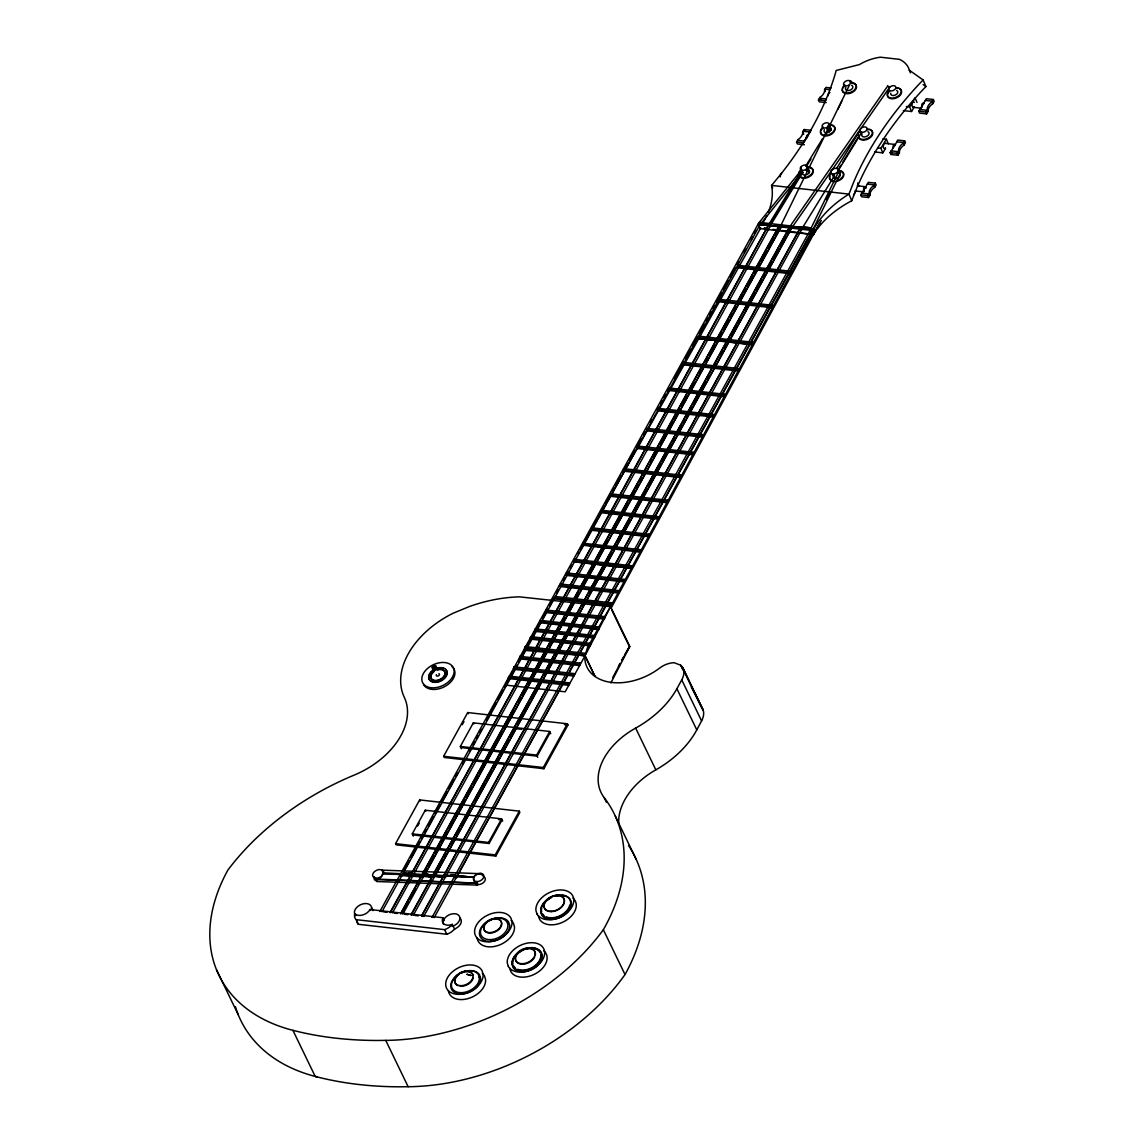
<?xml version="1.0" encoding="UTF-8"?>
<svg xmlns="http://www.w3.org/2000/svg" width="1144" height="1144" viewBox="0 0 1144 1144"><rect width="100%" height="100%" fill="white"/><g stroke="black" fill="none" stroke-linecap="round" stroke-linejoin="round"><path stroke-width="1.5" d="M479.965 874.159C472.129 873.415 472.157 881.681 477.463 885.113L376.934 881.509L375.775 878.106M401.001 874.631L401.201 876.261L403.103 873.701L412.212 874.531M768.267 212.369A90.247 57.557 -23 0 0 771.585 185.399L780.508 174.589A380.137 242.457 -23 0 0 835.263 73.802L836.164 70.456L859.401 64.593A36.15 23.052 -23 0 1 880.379 57.2L899.427 59.345A36.15 23.052 -23 0 1 909.337 70.227L923.108 79.966L919.862 83.312A373.13 237.995 -23 0 0 853.395 182.811L848.991 194.108A83.869 53.496 -23 0 0 814.042 228.571L812.769 233.133L610.567 606.706L585.013 655.769L584.884 659.545A50.45 33.748 -25.8 0 0 612.011 682.496A50.45 33.748 -25.8 0 0 659.759 667.996A18.09 12.098 -25.8 0 1 674.073 662.691L680.751 665.236L683.797 670.584A23.581 15.787 -25.8 0 1 681.752 679.879L676.876 688.717A84.213 56.356 -25.8 0 1 635.649 728.099A64.564 43.2 -25.8 0 0 604.204 797.654A212.512 142.199 -25.8 0 1 603.346 929.729L625.024 974.559A203.518 138.338 -26.5 0 1 408.136 1086.728L399.942 1086.8A360.961 245.359 -26.5 0 1 322.408 1078.22L315.201 1076.432A197.397 134.177 -26.5 0 1 235.45 1006.749M444.344 876.59L445.845 876.719M473.416 878.535L473.387 879.05A5.563 3.718 -25.8 0 0 480.408 880.751A5.563 3.718 -25.8 0 0 482.968 874.188A5.563 3.718 -25.8 0 0 474.631 875.889L473.387 877.906M768.911 224.295L801.343 171.114L802.916 172.83L801.958 171.371M789.975 226.412L791.963 227.098M792.163 227.041L791.333 225.997L759.373 222.365L758.243 224.396L809.852 230.216L810.424 231.302L810.224 229.615M800.285 228.028C799.971 225.111 812.054 227.642 810.724 228.9M810.653 229L811.968 228.671L812.898 229.844L456.799 876.976M887.658 86.072L889.403 87.402L887.658 86.072L790.261 225.983M400.672 913.47L779.665 224.653L779.007 225.911L780.937 225.297L851.25 81.424L852.194 82.411L851.136 82.954M800.214 227.885L802.402 228.271L423.709 916.458M828.728 127.513L830.415 127.542M381.281 869.74A5.806 3.875 -25.8 0 1 383.512 871.871L381.681 876.318A5.92 3.947 -41.7 0 1 376.648 879.092L375.99 879.536L476.519 883.139L474.546 881.323M819.719 223.395L813.141 234.92L821.335 220.449M455.298 878.106L457.3 875.918L473.745 877.291M833.318 176.562L834.748 178.535L833.747 173.945L832.803 173.945A4.004 2.56 -23 0 1 830.887 171.128A4.004 2.56 -23 0 1 835.249 168.354L836.192 168.354A4.004 2.56 -23 0 1 838.109 171.171A4.004 2.56 -23 0 1 833.747 173.945M817.86 226.455L815.4 231.774L814.042 228.571L812.269 231.975L813.456 234.978M827.713 127.913L827.241 129.043L828.714 132.075L830.773 130.33A3.747 2.388 -23 0 0 829.929 127.542M811.596 229.987L812.74 229.258L810.739 228.686M838.309 172.172L839.41 171.714L840.468 172.973L812.855 229.858M806.42 138.238L808.35 134.892L803.546 142.828L796.553 142.042L798.04 139.597A10.782 6.878 -23 0 0 802.731 131.846L804.132 129.529L811.11 130.316L808.422 134.792M895.137 145.045L897.683 140.069L904.661 140.855L905.476 142.757L904.075 145.073A10.782 6.878 -23 0 0 899.384 152.824L897.897 155.269L890.904 154.483L890.089 152.581L895.266 144.845M807.907 167.324L806.591 170.656M423.237 876.862C425.754 872.715 434.134 879.765 435.664 874.917L791.162 229.057L790.504 228.042M454.497 928.985L452.266 924.366L451.365 924.724A8.909 5.963 -25.8 0 1 443.086 917.76L370.027 909.523A9.138 6.106 -25.8 0 1 355.098 914.027L354.554 914.585A12.284 8.223 -25.8 0 0 356.142 919.676L358.372 924.295L446.846 934.262A12.284 8.223 -25.8 0 0 453.524 930.115L455.755 928.47A8.909 5.963 -25.8 0 0 459.859 917.974M457.285 876.032L455.569 876.232M412.941 875.946L413.47 873.587M506.892 685.227L565.179 691.805L585.013 655.769L524.953 648.991L525.296 646.546L585.356 653.31L584.541 654.797L595.023 676.476L585.042 655.712L587.315 648.09L592.949 637.866M825.153 134.406L825.482 133.305M801.486 169.369A7.493 4.776 -23 0 0 799.256 171.957L798.784 174.646M446.017 876.404L446.446 875.546M772.701 188.031L771.585 185.399L848.991 194.108L851.722 200.758L856.184 189.418A373.13 237.995 -23 0 1 922.665 89.933L925.911 86.572L923.108 79.966M433.876 875.217L424.61 875.017L780.723 227.885L778.864 226.183L768.167 225.468M422.679 876.361L433.49 876.819L424.181 875.789C424.453 873.773 435.607 881.094 435.406 874.574M791.033 226.355L800.786 227.027L801.157 228.814L800.299 227.513L810.953 228.428L838.638 171.714M837.909 171.085L860.989 133.548L859.988 131.274L860.288 131.96M802.716 228.156L800.514 227.413L421.535 915.815M826.354 199.585L829.471 193.179M865.908 187.115L865.608 186.815A2.674 1.358 -83.6 0 0 863.577 189.89L864.02 191.577L863.691 190.447L868.325 182.339L875.317 183.126L876.118 185.028L874.717 187.344A10.782 6.878 -23 0 0 870.026 195.095L868.539 197.54L861.546 196.754L860.746 194.852L863.663 190.033L863.977 190.776M923.608 103.289L926.383 98.713L933.361 99.499L934.162 101.401L932.76 103.718A10.782 6.878 -23 0 0 928.07 111.454L926.583 113.914L919.59 113.127L918.789 111.225L923.737 103.503M815.515 230.645L610.967 608.436M827.856 127.07L829.014 123.795A3.747 2.388 -23 0 0 824.195 123.438A3.747 2.388 -23 0 0 822.507 127.327A3.747 2.388 -23 0 0 827.612 127.013L828.013 127.227M801.057 228.914C796.767 229.501 803.488 231.989 801.558 228.114L811.039 228.299L800.485 227.427L801.901 228.957M779.579 224.825C780.465 225.897 783.797 224.996 779.364 225.54M806.663 169.712L807.864 167.267M837.88 109.195L841.784 101.244M827.326 131.388L829.586 126.812M829.3 124.624L827.841 126.927M812.226 232.06L812.683 232.976M610.853 682.925L629.801 646.517L610.567 606.706L519.505 596.853A122.837 82.196 -25.8 0 0 469.498 606.492L453.096 613.241A81.782 54.726 -25.8 0 0 404.29 697.282A72.758 48.677 -25.8 0 1 354.197 775.089A222.451 148.849 -25.8 0 0 227.828 870.155A197.369 132.06 -25.8 0 0 292.921 1030.344L315.201 1076.432L317.045 1076.776L316.202 1076.676M612.698 677.648L620.205 663.62M621.864 660.503L629.372 646.489L611.74 610.009M618.761 823.78A64.579 43.901 -26.5 0 1 655.827 769.841A84.227 57.257 -26.5 0 0 696.782 729.886L701.587 720.906A23.595 16.03 -26.5 0 0 703.56 711.482L682.796 667.638M402.13 875.618L411.826 875.889L402.316 875.203M760.789 227.828L739.181 266.352L738.709 265.379L791.033 271.285L791.491 272.258M789.689 226.655L791.82 227.113M769.283 226.955C772.558 223.652 782.968 227.627 789.574 226.855L780.122 226.769L789.346 227.256L789.131 228.643L790.919 229.315M815.157 231.188L819.39 223.881M434.577 876.876L435.621 874.659M799.484 229L799.971 228.099L810.767 228.743M395.567 843.657L419.633 799.913L519.29 811.153L519.876 812.354L495.81 856.084L396.153 844.844L395.567 843.657L495.223 854.883L495.81 856.084M443.643 756.284L467.71 712.555L567.367 723.78L567.953 724.981L543.886 768.711L444.229 757.485L443.643 756.284L543.3 767.524L543.886 768.711M462.276 724.681L463.992 721.549M376.934 881.509L376.347 880.909A5.806 3.875 -25.8 0 1 374.388 876.619M413.341 836.107L412.255 833.847L425.253 810.224L501.587 818.832L502.674 821.092M461.418 748.748L460.331 746.474L473.33 722.851L549.663 731.459L550.75 733.719M417.646 826.054L419.276 823.094M508.68 678.549L509.037 676.09L509.495 677.062L505.834 683.726M514.128 666.823L513.785 669.283L514.128 666.823L574.202 673.601L574.66 674.574L571.128 674.173M519.891 656.356L519.548 658.801L579.608 665.579L579.951 663.12L519.891 656.356L520.363 657.328M530.029 638.123L530.845 636.65L531.274 637.708M379.851 911.511L758.543 223.323C760.846 222.68 759.845 222.565 759.144 223.666M565.722 574.374L566.537 572.887L567.009 573.859M510.353 675.503L512.927 670.842M624.181 468.711L623.351 470.198L679.736 476.562L680.208 477.534L623.823 471.171M600.929 511.482L657.471 518.118L657.943 519.09L601.272 512.712L601.615 512.069M638.052 446.989L637.58 446.017L693.107 452.28L692.763 454.74L637.237 448.477L636.879 447.29M404.304 870.098L409.466 860.717M411.182 857.585L416.344 848.204M418.06 845.073L419.791 841.955M421.507 838.824L423.237 835.692M424.953 832.56L426.669 829.443M428.399 826.311L433.562 816.93M435.278 813.799L440.44 804.418M442.156 801.286L447.333 791.905M449.049 788.774L454.211 779.393M455.927 776.261L457.657 773.144M462.819 763.763L464.536 760.631M469.698 751.25L471.428 748.119M473.144 744.987L474.86 741.855M476.59 738.738L478.306 735.606M480.022 732.475L481.753 729.357M486.915 719.962L496.382 702.759M498.098 699.642L503.26 690.247M504.99 687.129L510.152 677.748M511.868 674.617L513.584 671.485M515.315 668.353L517.031 665.236M518.747 662.104L520.477 658.973M522.193 655.841L527.355 646.46M529.086 643.343L534.248 633.948M535.964 630.83L541.126 621.435M542.842 618.318L548.019 608.937M549.735 605.805L551.451 602.673M556.613 593.293L558.343 590.161M563.506 580.78L565.222 577.649M566.952 574.531L568.668 571.399M570.384 568.268L572.114 565.136M573.83 562.019L575.546 558.887M580.709 549.506L590.175 532.303M591.906 529.172L597.068 519.791M598.784 516.659L603.946 507.278M605.677 504.147L610.839 494.766M612.555 491.634L614.271 488.517M616.001 485.385L621.163 476.004M622.879 472.872L628.042 463.492M629.772 460.36L634.934 450.979M636.65 447.847L641.813 438.467M643.529 435.335L645.259 432.203M650.421 422.822L652.137 419.705M657.299 410.31L659.03 407.192M660.746 404.061L662.462 400.929M664.192 397.797L665.908 394.68M667.638 391.548L669.354 388.417M674.517 379.036L683.983 361.833M685.699 358.701L690.862 349.32M692.592 346.203L697.754 336.808M699.47 333.69L704.632 324.295M706.363 321.178L708.079 318.046M709.795 314.915L711.525 311.797M713.241 308.665L714.957 305.534M716.687 302.402L721.85 293.021M723.566 289.89L728.728 280.509M730.458 277.391L735.621 267.996M737.337 264.879L739.053 261.747M744.229 252.366L745.945 249.235M751.107 239.854L752.824 236.722M754.554 233.59L756.27 230.473M658.2 409.209L658.658 408.379L713.498 414.557L713.97 415.529M660.488 406.921L669.669 390.562L670.012 388.102L724.495 394.251L724.967 395.223M381.967 911.754L759.788 225.125L758.243 224.396L760.059 222.937L759.216 224.467M637.566 447.862L611.296 494.809M698.312 337.666L699.127 336.193L752.695 342.228L753.152 343.2L752.337 344.687L698.784 338.638L698.312 337.666L751.88 343.715L752.337 344.687L698.755 338.595L684.927 363.263M658.672 410.181L647.962 429.315M670.112 389.747L669.669 390.562L724.152 396.696L724.495 394.251M698.755 338.595L719.361 301.787L719.705 299.328L772.615 305.305L773.087 306.277M684.684 363.706L670.67 388.731M772.615 305.305L772.271 307.75L719.361 301.787L738.366 267.839L738.709 265.379M698.784 338.638L699.127 336.193M390.233 912.283L768.139 225.511L768.253 226.283M390.29 912.683L769.554 223.366L769.011 224.124M392.406 912.926L770.227 226.312M400.729 913.856L778.549 227.241M402.788 911.167L407.95 901.772M409.681 898.655L414.843 889.26M417.417 884.569L419.147 881.452M424.31 872.057L426.026 868.939M427.742 865.808L432.918 856.427M434.634 853.295L439.796 843.914M441.512 840.783L443.243 837.651M444.959 834.519L446.689 831.402M448.405 828.27L450.121 825.139M451.851 822.007L453.567 818.889M455.283 815.758L457.014 812.626M458.73 809.494L463.892 800.114M465.622 796.982L470.785 787.601M472.501 784.469L477.663 775.089M479.393 771.957L484.555 762.576M486.272 759.444L491.434 750.064M493.164 746.932L494.88 743.814M496.596 740.683L501.758 731.302M503.489 728.17L508.651 718.789M511.225 714.099L512.955 710.967M518.118 701.587L519.834 698.455M521.564 695.323L526.726 685.942M528.442 682.811L533.604 673.43M535.335 670.298L537.051 667.167M538.767 664.049L540.497 660.917M542.213 657.786L543.943 654.654M545.659 651.537L547.375 648.405M549.106 645.273L550.822 642.141M555.984 632.761L557.7 629.629M559.43 626.512L564.593 617.116M566.309 613.999L571.471 604.604M573.201 601.487L578.363 592.091M580.079 588.974L585.242 579.579M586.972 576.462L595.581 560.817M597.297 557.686L602.459 548.305M605.047 543.614L606.763 540.483M611.926 531.102L613.656 527.97M615.372 524.839L620.534 515.458M622.25 512.326L627.427 502.945M629.143 499.814L634.305 490.433M636.021 487.301L637.751 484.184M639.467 481.052L641.198 477.92M642.914 474.789L644.63 471.671M649.792 462.276L651.522 459.159M653.238 456.027L658.401 446.646M660.131 443.514L665.293 434.134M667.009 431.002L672.172 421.621M673.902 418.489L679.064 409.109M680.78 405.977L685.942 396.596M687.673 393.464L689.389 390.333M691.105 387.215L693.693 382.511M698.855 373.13L700.571 369.998M705.734 360.617L707.464 357.486M709.18 354.368L714.342 344.973M716.072 341.856L721.235 332.461M722.951 329.343L728.113 319.948M729.843 316.831L731.559 313.699M733.275 310.567L735.006 307.436M736.722 304.318L738.438 301.187M740.168 298.055L741.884 294.923M743.614 291.806L745.33 288.674M747.046 285.542L752.209 276.162M753.939 273.03L759.101 263.649M760.817 260.517L765.979 251.137M767.71 248.005L772.872 238.624M774.588 235.492L778.892 227.67M442.842 839.024L444.558 835.892M449.721 826.511L451.437 823.394M473.802 782.753L475.518 779.622M480.68 770.241L482.396 767.124M536.593 668.654L538.309 665.522M574.431 599.871L576.161 596.753M612.283 531.102L613.999 527.97M668.196 429.5L669.912 426.369M675.074 417.002L676.79 413.871M699.156 373.23L700.872 370.098M706.034 360.732L707.75 357.6M743.886 291.949L745.602 288.831M761.947 259.13L763.663 255.999M402.845 914.099L780.666 227.484M411.111 914.642L790.032 226.197M411.168 915.043L788.988 228.428M512.769 732.589L514.5 729.457M519.648 720.077L521.378 716.945L519.719 720.105M526.526 707.564L528.242 704.432M550.593 663.777L552.323 660.646L550.693 663.835M557.471 651.265L559.202 648.133M564.349 638.752L566.08 635.635M571.228 626.24L572.944 623.122M613.356 549.62L615.072 546.489M620.234 537.108L621.95 533.976M644.301 493.321L646.017 490.19M651.179 480.809L652.895 477.692M658.057 468.311L659.773 465.179M664.936 455.798L666.652 452.666M695.881 399.499L697.597 396.367M702.759 386.987L704.475 383.855M751.751 297.855L753.481 294.723M758.629 285.342L760.36 282.21M512.841 732.618L514.557 729.486M526.597 707.607L528.328 704.475M557.571 651.322L559.302 648.19M595.423 582.525L597.154 579.407M613.499 549.706L615.215 546.575M644.472 493.421L646.188 490.29M651.351 480.909L653.067 477.777M689.203 412.112L690.919 408.994M707.278 379.293L708.994 376.161M738.237 323.008L739.968 319.877M745.13 310.496L746.846 307.364M752.008 297.983L753.724 294.866M758.887 285.485L760.617 282.353M776.104 254.211L777.82 251.094M782.982 241.713L784.698 238.581M437.637 869.941L442.799 860.56M444.516 857.442L446.231 854.311M451.394 844.93L453.11 841.812M458.272 832.432L459.988 829.314M461.704 826.183L463.434 823.065M465.15 819.933L466.866 816.816M468.582 813.684L470.313 810.567M475.461 801.186L484.927 783.997M486.643 780.88L491.806 771.499M493.522 768.368L498.684 759.001M500.4 755.869L502.116 752.752M503.846 749.62L505.562 746.503M507.278 743.371L508.994 740.254M510.724 737.122L515.872 727.741M517.603 724.624L522.751 715.243M524.481 712.126L529.629 702.745M531.359 699.627L536.507 690.247M538.238 687.129L539.954 683.998M545.116 674.617L546.832 671.499M548.548 668.368L550.264 665.25M551.994 662.119L553.71 659.001M555.426 655.869L560.589 646.503M562.305 643.371L567.467 634.005M569.183 630.873L574.345 621.492M576.061 618.375L577.792 615.243M582.939 605.877L584.67 602.745M589.818 593.378L591.548 590.247M593.264 587.129L594.98 583.998M596.696 580.88L598.426 577.749M600.142 574.617L605.305 565.25M607.021 562.119L612.183 552.752M613.899 549.62L616.473 544.93M618.189 541.813L623.351 532.432M625.082 529.314L630.23 519.934M631.96 516.816L633.676 513.685M635.392 510.567L640.554 501.186M642.27 498.055L647.433 488.688M649.148 485.556L654.311 476.19M656.027 473.058L661.189 463.692M662.905 460.56L668.067 451.179M669.783 448.062L671.499 444.93M673.23 441.813L674.946 438.681M676.662 435.564L678.378 432.432M680.108 429.315L681.824 426.183M683.54 423.065L685.256 419.934M686.986 416.816L692.134 407.436M693.865 404.304L699.013 394.937M700.743 391.806L705.891 382.439M707.621 379.308L709.337 376.19M714.499 366.809L716.216 363.692M721.378 354.311L723.094 351.179M724.81 348.062L726.526 344.93M728.256 341.813L729.972 338.681M731.688 335.564L736.85 326.183M738.566 323.066L740.297 319.934M745.445 310.567L747.175 307.436M749.749 302.745L754.911 293.379M756.627 290.247L761.79 280.866M763.506 277.749L765.222 274.617M766.938 271.5L772.1 262.119M773.816 259.002L778.978 249.621M780.694 246.503L785.856 237.123M787.572 234.005L789.303 230.873M413.284 915.271L791.105 228.657M421.593 916.215L799.427 229.601M810.967 228.185L809.852 230.216L811.925 234.506L760.317 228.686L758.915 225.797M432.032 917.388L809.88 230.831M434.148 917.631L812.841 229.443M738.366 267.839L790.676 273.745L791.033 271.285M737.594 370.027L683.554 363.935L684.026 364.907L738.066 370.999L738.409 368.54L684.369 362.448M751.88 343.715L752.695 342.228M701.772 436.107L702.588 434.634L647.347 428.399L646.532 429.887L701.772 436.107L702.244 437.094L647.003 430.859M712.683 416.044L657.843 409.867L658.315 410.839L713.155 417.017L713.498 414.557M679.736 476.562L680.551 475.075L625.94 468.911M657.471 518.118L658.286 516.645L601.615 510.253M610.481 496.296L666.838 502.645L667.181 500.185L610.824 493.836M586.243 539.525L591.434 530.258L648.405 536.679L648.748 534.234L593.507 527.999M702.244 437.094L702.588 434.634M566.194 575.346L623.981 581.867L624.324 579.407L568.296 573.087M631.745 565.779L631.402 568.239L573.945 561.761L631.402 568.239L631.745 565.779L574.288 559.302M639.653 551.179L640.468 549.692L583.211 543.243L582.396 544.716L639.653 551.179L640.125 552.152L583.068 545.216M680.208 477.534L680.551 475.075M559.473 585.485L559.945 586.457L617.946 592.992L618.289 590.547L560.288 583.998M554.869 598.956L611.396 605.319L611.74 602.874L555.226 596.496M598.526 627.713L603.331 618.99M603.203 619.233L604.118 619.076L603.703 618.117L610.567 606.706M640.125 552.152L640.468 549.692M592.864 638.009L594.265 638.009L594.608 635.563L536.951 629.057M537.28 626.969L539.696 622.665L598.913 629.472L599.256 627.026L541.841 620.548M611.396 605.319L611.74 602.874M588.531 645.874L590.19 645.831L590.576 643.386L532.603 636.851M510.453 678.749L568.754 685.327L569.097 682.868L510.796 676.29M515.558 669.483L573.845 676.047L574.202 673.601M547.49 610.195L604.518 616.63L604.99 617.603L604.175 619.09L545.416 612.469M598.913 629.472L599.256 627.026M590.576 643.386L590.232 645.831L532.26 639.296M594.608 635.563L594.265 638.009L536.622 631.517M412.769 834.92L489.089 843.514L488.574 842.456L501.587 818.832M537.751 757.342L536.65 755.083L549.663 731.459M489.089 843.514L502.102 819.89L498.541 819.49M550.178 732.517L537.165 756.155L460.846 747.547M477.463 885.113L477.806 884.512A5.563 3.718 -25.8 0 0 484.484 881.481A5.563 3.718 -25.8 0 0 483.469 876.59M495.223 854.883L519.29 811.153M543.3 767.524L567.367 723.78M585.042 655.712L585.356 653.31M618.389 666.423L620.077 663.363M621.764 660.288L623.451 657.228M625.139 654.154L629.801 646.517M379.794 911.11L381.381 911.124M760.817 223.681L759.216 222.694M647.247 430.573L638.195 446.775M578.192 553.91L579.05 552.38M580.308 550.15L581.095 548.748M433.976 875.217L424.467 875.303M859.988 131.345L859.63 132.532M592.907 527.613L597.282 519.805M597.954 518.618L598.627 517.417M598.984 516.788L601.029 513.141M603.903 507.993L604.389 507.121M604.647 506.663L605.662 504.861M605.805 504.604L606.449 503.474M608.065 500.586L609.666 497.726M531.545 637.222L533.79 633.233M534.491 631.974L535.206 628.857L535.678 629.829M550.579 603.245L552.309 600.142M771.228 224.825C769.583 221.707 762.733 227.256 759.244 224.41L770.498 224.124L769.755 224.038M780.079 226.855L800.199 227.685L789.017 227.87M528.199 643.185L525.768 647.518L525.296 646.546M529.929 640.125L530.501 639.096M811.596 229.472L812.669 233.133M826.211 102.602L819.218 101.816L818.418 99.914L819.905 97.469A10.782 6.878 -23 0 0 824.595 89.718L825.997 87.402L831.23 88.002M781.81 172.601L780.408 174.918A10.782 6.878 -23 0 1 780.265 176.891M874.674 151.938L882.825 152.867L880.894 148.277L886.385 139.21L882.925 138.81M853.467 195.138L856.227 190.59M903.36 110.582L911.525 111.511L909.58 106.921L915.071 97.855L917.016 102.431M882.825 152.867L885.585 148.32M911.525 111.511L914.27 106.964M890.904 154.483L891.934 152.767L891.133 150.865L898.126 151.651M868.539 197.54L867.738 195.638L869.211 193.193A10.782 6.878 -23 0 1 873.916 185.442L875.317 183.126M897.897 155.269L897.096 153.368L898.569 150.922A10.782 6.878 -23 0 1 903.259 143.172L904.661 140.855M926.583 113.914L925.782 112.012L927.269 109.567A10.782 6.878 -23 0 1 931.96 101.816L933.361 99.499M771.614 223.509L802.473 172.887M807.392 164.808L810.982 158.916M825.324 135.392L829.8 128.042L828.671 127.213L829.557 131.589M802.33 171.6L770.47 223.566L771.099 224.739M805.619 166.266L822.35 138.967M836.779 168.225L859.344 131.503M802.931 227.041L833.89 176.676M838.252 169.584L840.954 165.194M842.756 162.262L858.071 137.38M829.471 127.956C827.727 130.573 831.188 125.726 830.773 130.33L829.872 127.456M801.772 227.17L802.287 228.214M455.87 878.134L457.285 875.918M456.241 877.805L456.771 877.019M445.531 877.176L444.544 877.777M434.992 876.29L442.728 877.219L433.519 876.104M792.334 227.041L889.632 87.287A3.747 2.388 -23 0 1 895.452 86.372A3.747 2.388 -23 0 1 892.849 90.648A3.747 2.388 -23 0 1 888.816 88.631L889.632 87.287M840.468 172.973L839.138 173.13A4.004 2.56 -23 0 1 840.053 175.747A4.004 2.56 -23 0 1 836.693 178.35M828.828 125.754L827.612 127.013L827.584 129.386L827.241 128.571M759.044 222.722L801.544 169.827M760.817 223.795L796.467 179.508M452.266 924.366L451.294 925.496A12.284 8.223 -25.8 0 1 444.616 929.643L356.142 919.676M382.268 875.489L383.512 871.871A5.949 2.903 -26.9 0 0 381.71 870.584M412.912 875.975L421.149 876.676L412.512 876.333M779.464 225.096L781.524 225.911M780.637 228.028L779.722 228.128M400.757 913.312L402.245 913.484M411.182 914.485L412.684 914.657M421.621 915.672L423.123 915.829M432.06 916.844L433.562 917.016M812.74 230.015L811.625 229.644M807.392 168.468L807.149 170.713M814.614 232.432L814.042 228.571L813.141 234.92M452.18 926.397L454.325 925.539A8.909 5.963 -25.8 0 0 459.43 916.258A8.909 5.963 -25.8 0 0 448.677 915.043A8.909 5.963 -25.8 0 0 443.557 924.323M456.113 875.875L473.63 877.062L456.999 876.604M423.866 874.273L424.81 874.173M390.476 912.025L391.806 912.297M799.256 171.957L801.458 171.929M603.346 929.729A203.518 136.179 -25.8 0 1 385.743 1040.382L377.549 1040.468A361.003 241.556 -25.8 0 1 300.114 1032.088L292.921 1030.344M813.613 232.189L815.157 232.175M801.143 173.33L802.173 173.33A3.875 2.474 -23 0 0 805.147 175.018M455.355 876.661L456.971 876.661M759.144 225.84L759.788 225.125M455.312 876.776L456.885 876.819M435.464 875.46L444.801 875.732L435.564 875.289M424.252 875.689L433.576 875.946M446.36 875.775L454.168 876.004L445.13 875.475M412.026 874.731L413.67 874.774M411.811 875.289L400.943 874.874L411.783 875.517M381.166 870.112L479.937 873.659M408.58 873.044L412.097 873.172M424.453 873.616L427.97 873.73M450.908 874.559L454.425 874.688M401.029 874.459L383.254 874.045M402.731 874.516L422.779 875.246M435.335 875.689L444.516 876.018M446.203 876.075L473.63 877.062L455.727 876.061M476.519 883.139L376.247 879.064M432.961 875.174L413.899 874.288M413.442 875.203L422.694 875.618L411.826 875.217M455.198 877.076L456.685 877.148M411.726 873.515L402.974 873.101L413.17 873.801M400.157 873.644L383.569 872.872L383.512 871.871M446.36 875.803L454.025 876.161M413.928 874.231L423.323 874.688M423.895 876.247L433.49 876.819M446.389 875.217L454.368 875.846M423.494 874.545L424.796 874.631M400.958 875.289L402.188 875.389M524.224 650.307L585.013 655.769M401.043 875.603L401.901 875.689M832.56 175.604L834.605 175.962M764.249 228.171L767.71 228.528M824.953 89.132L830.186 89.718M925.339 100.429L932.317 101.215M906.334 106.549L909.58 106.921M913.098 107.293L921.106 108.194M819.461 98.198L826.454 98.985L825.41 100.701L818.418 99.914M919.833 109.509L926.826 110.296M918.789 111.225L925.782 112.012M803.088 131.245L810.081 132.032M896.639 141.799L903.631 142.585M885.013 143.329L894.622 144.416M877.591 147.905L880.894 148.277M797.597 140.326L804.589 141.112M890.089 152.581L897.096 153.368M804.361 144.73L797.354 143.944L796.553 142.042M867.281 184.07L874.273 184.856M857.256 185.786L865.264 186.686M863.062 191.834L855.054 190.919A2.674 1.358 -83.6 0 0 855.769 190.648M861.775 193.136L868.782 193.922M860.746 194.852L867.738 195.638M769.24 223.981L771.013 224.825M742.67 266.752L746.16 267.138M753.138 267.925L756.627 268.325M763.591 269.112L767.081 269.498M737.894 266.867L790.218 272.772M718.89 300.815L771.8 306.778M704.761 337.695L708.236 338.138M715.129 338.867L718.589 339.253M725.496 340.04L728.942 340.426M744.501 342.185L747.976 342.614M690.075 364.007L693.564 364.407M702.116 392.635L705.633 393.036M669.197 389.575L723.68 395.724M662.662 409.752L666.208 410.153M673.287 410.953L676.819 411.354M703.346 414.342L706.892 414.743M643.257 447.576L646.732 447.976M672.758 450.908L676.233 451.294M683.168 452.08L686.643 452.466M636.765 447.504L692.292 453.768M640.497 471.471L644.029 471.871M651.065 472.672L654.597 473.073M661.632 473.859L665.164 474.259M658.844 500.171L662.362 500.572M610.009 495.323L666.366 501.673M605.634 511.625L609.166 512.026M655.226 517.217L658.758 517.617L658.286 516.645M602.602 529.944L606.063 530.344M644.043 534.62L649.22 535.206L648.748 534.234M592.692 529.486L647.933 535.707M588.86 544.744L592.363 545.188M599.27 545.917L602.745 546.303M609.681 547.089L613.155 547.476M579.951 560.817L583.44 561.218M609.566 564.164L613.07 564.593M620.005 565.336L623.509 565.779M575.217 560.989L630.93 567.267M593.278 576.819L596.782 577.219M567.481 574.574L623.509 580.88M609.623 590.49L613.112 590.876M561.232 585.685L617.474 592.02M585.671 600.843L589.189 601.243M554.411 597.983L610.925 604.347M567.281 613.356L570.799 613.756M546.675 611.683L603.703 618.117M542.285 621.378L545.802 621.778M552.824 622.565L556.341 622.965M561.618 623.552L565.136 623.952L561.69 623.709M551.151 622.522L554.668 622.908M541.026 622.021L598.441 628.499M583.197 635.192L586.715 635.592M595.08 636.536L593.765 636.379L597.711 629.2L589.961 628.328M536.136 630.544L593.793 637.036M570.084 641.998L573.616 642.385M580.651 643.185L584.184 643.586M589.475 644.172L591.048 644.358M531.788 638.323L589.761 644.858M527.513 647.718L531.03 648.105M538.052 648.905L541.57 649.292M524.481 648.019L584.541 654.797M536.264 659.116L539.796 659.516M546.861 660.317L550.393 660.717M520.849 658.029L579.136 664.607M549.935 671.785L553.467 672.186M513.313 668.311L573.373 675.074M513.041 677.462L516.573 677.863M523.637 678.664L527.169 679.064M553.667 682.053L557.199 682.439M564.264 683.24L569.569 683.84L569.097 682.868M508.208 677.577L568.282 684.341M564.45 724.595L567.953 724.981M516.444 728.714L521.778 729.314M460.331 746.474L536.65 755.083M412.255 833.847L488.574 842.456M383.626 911.94L386.958 912.311M394.065 913.112L397.397 913.484M404.504 914.285L407.836 914.657M414.943 915.472L418.275 915.844M764.321 228.271L767.853 228.714M773.158 229.386L776.69 229.83M781.981 230.502L787.286 231.174M790.819 231.631L812.025 234.305M628.599 567.882L631.402 568.239M838.295 172.444L837.365 172.243L837.794 173.259M479.179 976.89L480.351 977.176L479.965 978.735L479.736 975.188A15.744 10.539 -25.8 0 0 455.226 976.919A15.744 10.539 -25.8 0 0 460.517 994.022A15.744 10.539 -25.8 0 0 480.551 977.834L479.35 977.476A14.8 9.91 -25.8 0 1 460.517 992.677A14.8 9.91 -25.8 0 1 455.555 976.619A14.8 9.91 -25.8 0 1 478.592 974.988L479.35 977.476M860.088 131.36L860.831 131.703M851.25 81.424L849.992 81.496L850.535 82.697M923.165 84.627L925.911 86.572M807.02 169.069L809.18 172.672L807.621 166.695A3.875 2.474 -23 0 0 801.872 166.052A3.875 2.474 -23 0 0 802.287 170.427A3.875 2.474 -23 0 0 807.621 166.695L808.35 169.24M703.002 709.423L691.376 687.215M921.692 106.907L921.621 106.249A2.674 1.358 -83.6 0 1 923.651 103.189L923.966 103.489M355.913 915.701L354.883 914.442A9.138 6.106 -25.8 0 1 362.333 904.046A9.138 6.106 -25.8 0 1 371.528 909.423M801.372 227.599L801.644 228.414M801.1 227.57L801.644 228.957L800.771 227.442M801.801 172.243L801.3 171.128L801.601 171.915M829.729 126.841L830.315 127.871M759.373 222.365L760.045 223.766M540.097 620.348L540.526 621.178M801.815 227.656L802.201 228.442M719.705 299.328L720.177 300.3M738.409 368.54L738.881 369.512M693.107 452.28L693.579 453.253M667.181 500.185L667.653 501.158M682.224 666.766L703.346 710.424M681.538 665.965L701.272 706.792M680.751 665.236L683.025 669.941M681.752 679.879L701.587 720.906M624.324 579.407L624.796 580.38M676.876 688.717L696.782 729.886M618.289 590.547L618.761 591.519M635.649 728.099L655.827 769.841M552.638 597.783L553.11 598.755M579.951 663.12L580.423 664.092M545.759 610.009L546.231 610.982M615.3 816.13L636.135 859.216M604.204 797.654L606.506 802.402M473.33 722.851L473.845 723.923M467.71 712.555L468.296 713.742M482.654 875.703L480.895 873.358M476.376 881.566L477.806 884.512M425.253 810.224L425.768 811.282M419.633 799.913L420.22 801.115M443.086 917.76L444.358 920.405M444.616 929.643L446.846 934.262M370.027 909.523L370.47 910.452M354.797 913.656L355.598 915.329M385.743 1040.382L408.136 1086.714M216.573 969.897L238.367 1014.971M830.058 126.927L830.401 127.728M931.96 101.816L932.76 103.718M927.269 109.567L928.07 111.454M909.337 70.227L910.452 72.873M921.706 106.406L922.021 107.15M903.259 143.172L904.075 145.073M898.569 150.922L899.384 152.824M893.021 147.762L892.935 147.619A2.674 1.358 -83.6 0 1 894.966 144.544L895.008 144.702M886.385 139.21L888.33 143.786M873.916 185.442L874.717 187.344M869.211 193.193L870.026 195.095M824.595 89.718L825.396 91.62M857.671 183.011L858.972 186.057M819.905 97.469L820.706 99.371M832.803 173.945L833.304 175.103M804.132 129.529L804.933 131.431M802.731 131.846L803.531 133.748A10.782 6.878 -23 0 1 803.574 134.377M817.188 227.599L817.602 228.6A84.198 50.293 -17.7 0 1 851.737 200.758M865.565 186.915L865.951 187.859M759.244 222.708L759.716 223.881M865.979 187.816L865.608 186.815M829.014 123.795L829.128 125.068L829.143 124.238M541.684 911.511L541.498 910.924A15.072 10.082 -25.8 0 1 541.684 908.093M538.395 915.658L539.425 919.018A20.063 13.428 -25.8 0 0 565.965 920.462A20.063 13.428 -25.8 0 0 572.929 898.097M513.012 963.963L512.841 963.377A14.8 9.91 -25.8 0 1 513.027 960.602M509.738 968.11L510.767 971.442A19.791 13.242 -25.8 0 0 536.936 972.872A19.791 13.242 -25.8 0 0 543.815 950.793M802.673 171.9L802.916 172.83M828.127 129.358L828.714 132.075A3.747 2.388 -23 0 1 826.869 132.59M806.449 138.524L806.391 137.866A2.674 1.358 -83.6 0 1 808.079 134.663M358.372 924.295A12.284 8.223 -25.8 0 1 356.728 920.634M435.306 667.252A2.145 1.43 -25.8 0 1 436.908 668.754A2.145 1.43 -25.8 0 1 434.234 670.427A2.145 1.43 -25.8 0 1 433.104 668.625M436.45 668.067A1.687 1.13 -25.8 0 1 434.863 670.041A1.687 1.13 -25.8 0 1 433.504 668.668M437.094 668.153A9.738 6.506 -25.8 0 1 446.732 674.502A9.738 6.506 -25.8 0 1 432.518 681.738A9.738 6.506 -25.8 0 1 432.604 670.441M445.574 669.412A9.738 6.506 -25.8 0 1 443.243 679.55A9.738 6.506 -25.8 0 1 430.43 680.909A9.738 6.506 -25.8 0 1 432.761 670.756M437.251 668.482A9.738 6.506 -25.8 0 1 443.958 668.468M437.251 669.612A7.608 5.091 -25.8 0 1 444.787 674.574A7.608 5.091 -25.8 0 1 433.69 680.222A7.608 5.091 -25.8 0 1 433.748 671.399M562.662 895.437A16.23 10.868 -25.8 0 1 566.38 913.412A16.23 10.868 -25.8 0 1 541.612 914.742L540.769 912.025A16.23 10.868 -25.8 0 1 543.557 903.774M544.387 902.788A16.23 10.868 -25.8 0 1 550.922 897.826M554.84 896.252A16.23 10.868 -25.8 0 1 558.844 895.437M452.08 666.68A17.088 11.426 -25.8 0 1 446.174 685.728A17.088 11.426 -25.8 0 1 423.566 684.527M438.881 673.673A1.687 1.13 -25.8 0 1 439.139 675.203A1.687 1.13 -25.8 0 1 437.037 676.047A1.687 1.13 -25.8 0 1 436.407 674.674M437.408 669.941A7.608 5.091 -25.8 0 1 445.045 672.314A7.608 5.091 -25.8 0 1 440.426 679.636M438.595 680.38A7.608 5.091 -25.8 0 1 431.216 678.606A7.608 5.091 -25.8 0 1 433.905 671.714M381.61 876.175A5.806 3.875 -25.8 0 1 376.19 878.163L374.932 877.977A5.806 3.875 -25.8 0 1 373.259 873.115A5.806 3.875 -25.8 0 1 380.022 869.554M371.557 907.864A9.138 6.106 -25.8 0 1 373.058 910.653M533.647 948.176A15.959 10.682 -25.8 0 1 537.308 965.865A15.959 10.682 -25.8 0 1 512.941 967.166L512.112 964.478A15.959 10.682 -25.8 0 1 522.093 950.535M525.954 948.977A15.959 10.682 -25.8 0 1 528.585 948.362M540.754 954.94A14.8 9.91 -25.8 0 1 533.19 966.937A14.8 9.91 -25.8 0 1 517.731 969.326M515.272 967.895A14.8 9.91 -25.8 0 1 513.613 965.865M514.142 957.742A14.8 9.91 -25.8 0 1 522.093 950.449M523.266 949.892A14.8 9.91 -25.8 0 1 529.314 948.262M532.804 948.262A14.8 9.91 -25.8 0 1 539.997 952.466M569.741 905.147A15.072 10.082 -25.8 0 1 546.474 916.973M543.972 915.515A15.072 10.082 -25.8 0 1 542.285 913.455M542.828 905.176A15.072 10.082 -25.8 0 1 550.922 897.74M554.554 896.281A15.072 10.082 -25.8 0 1 558.272 895.523M561.818 895.523A15.072 10.082 -25.8 0 1 564.95 896.267M473.216 978.034A9.81 6.564 -25.8 0 1 460.117 986.214M458.072 985.728A9.81 6.564 -25.8 0 1 458.815 974.559M460.975 973.215A9.81 6.564 -25.8 0 1 472.829 974.545M534.734 956.942A10.539 7.05 -25.8 0 1 518.175 963.262A10.539 7.05 -25.8 0 1 522.422 950.063A10.539 7.05 -25.8 0 1 535.363 954.983M448.391 990.561A19.705 13.185 -25.8 0 0 468.468 998.469A19.705 13.185 -25.8 0 0 485.556 979.336L484.527 976.018A19.705 13.185 -25.8 0 0 482.31 973.315M477.105 937.823A19.791 13.242 -25.8 0 0 497.282 945.759A19.791 13.242 -25.8 0 0 514.442 926.54L513.413 923.208A19.791 13.242 -25.8 0 0 511.182 920.505M913.813 107.021A2.674 1.358 -83.6 0 1 912.04 104.476A2.674 1.358 -83.6 0 1 914.342 102.417M838.309 170.513A7.422 4.733 -23 0 1 843.457 174.775A7.422 4.733 -23 0 1 836.407 180.709M834.577 180.966A7.422 4.733 -23 0 1 831.459 173.373M840.311 171.3A7.422 4.733 -23 0 1 843.557 176.133A7.422 4.733 -23 0 1 836.693 181.381M834.863 181.639A7.422 4.733 -23 0 1 830.587 180.309M829.886 179.279A7.422 4.733 -23 0 1 829.9 176.705M835.692 178.535A4.004 2.56 -23 0 1 833.261 177.964M867.295 129A7.422 4.733 -23 0 1 870.398 136.579A7.422 4.733 -23 0 1 858.572 137.08M858.343 135.85A7.422 4.733 -23 0 1 858.586 134.506M870.741 130.23A7.422 4.733 -23 0 1 868.382 138.867A7.422 4.733 -23 0 1 858.629 136.522M867.581 129.672A7.422 4.733 -23 0 1 869.283 129.773M867.853 131.717A3.861 2.46 -23 0 1 868.382 135.049A3.861 2.46 -23 0 1 863.505 136.865A3.861 2.46 -23 0 1 862.118 133.848M810.481 167.982A7.493 4.776 -23 0 1 812.769 173.33A7.493 4.776 -23 0 1 805.262 178.164M803.446 178.264A7.493 4.776 -23 0 1 799.57 176.462M799.542 172.644A7.493 4.776 -23 0 1 800.457 171.285M828.242 95.739A2.674 1.358 -83.6 0 1 829.943 92.535M805.633 169.77A3.875 2.474 -23 0 1 809.552 171.271A3.875 2.474 -23 0 1 806.105 174.832M766.723 215.858A90.247 57.557 -23 0 1 762.891 222.808M806.763 167.124A7.493 4.776 -23 0 1 812.955 171.271A7.493 4.776 -23 0 1 804.976 177.492M803.159 177.577A7.493 4.776 -23 0 1 800.214 176.705M832.231 125.597A7.579 4.833 -23 0 1 834.133 131.703A7.579 4.833 -23 0 1 825.124 135.979M823.494 135.707A7.579 4.833 -23 0 1 820.691 131.703M821.163 130.302A7.579 4.833 -23 0 1 823.437 127.685M852.151 83.297A7.422 4.733 -23 0 1 856.027 88.86A7.422 4.733 -23 0 1 846.789 93.736M845.187 93.465A7.422 4.733 -23 0 1 842.442 89.532M842.913 88.174A7.422 4.733 -23 0 1 845.13 85.614M899.584 88.903A7.422 4.733 -23 0 1 899.527 95.939A7.422 4.733 -23 0 1 889.517 98.241A7.422 4.733 -23 0 1 889.574 91.205M896.424 88.345A7.422 4.733 -23 0 1 898.126 88.445M825.224 132.404A3.747 2.388 -23 0 1 824.381 129.615M885.456 147.991A2.674 1.358 -83.6 0 1 883.325 146.532A2.674 1.358 -83.6 0 1 885.356 143.458M849.263 84.856A3.875 2.474 -23 0 1 843.972 85.185A3.875 2.474 -23 0 1 845.731 81.167A3.875 2.474 -23 0 1 850.707 81.539M896.124 87.673A7.422 4.733 -23 0 1 900.657 93.522A7.422 4.733 -23 0 1 890.161 97.898A7.422 4.733 -23 0 1 889.288 90.533M896.61 90.462A3.747 2.388 -23 0 1 895.409 94.995A3.747 2.388 -23 0 1 890.761 93.222M851.851 82.611A7.422 4.733 -23 0 1 855.726 88.174A7.422 4.733 -23 0 1 846.503 93.064M844.901 92.793A7.422 4.733 -23 0 1 844.844 84.928M851.622 85.328A3.875 2.474 -23 0 1 851.951 88.903A3.875 2.474 -23 0 1 846.746 90.347M846.102 89.99A3.875 2.474 -23 0 1 845.874 87.459M830.301 124.639A7.579 4.833 -23 0 1 834.562 129.63A7.579 4.833 -23 0 1 826.669 135.221M824.838 135.307A7.579 4.833 -23 0 1 823.151 127.013M628.542 845.559A212.57 144.487 -26.5 0 1 625.024 974.559M812.769 233.133L813.47 234.763L812.769 233.133M424.824 874.545L423.595 874.516L432.818 875.16L424.81 874.588M458.615 831.102L456.899 834.233L458.63 831.116M465.494 818.589L463.778 821.721L465.522 818.604M470.971 975.489L467.038 974.302L470.971 975.489M801.444 170.056L800.614 167.353L801.429 170.084M536.979 913.942L535.935 910.567A20.063 13.428 -25.8 0 1 561.461 889.961A20.063 13.428 -25.8 0 1 568.196 911.725A20.063 13.428 -25.8 0 1 536.979 913.942M511.983 921.463L510.953 918.131A19.791 13.242 -25.8 0 0 480.165 920.319A19.791 13.242 -25.8 0 0 486.801 941.798A19.791 13.242 -25.8 0 0 511.983 921.463M509.595 925.096L508.765 922.407A15.959 10.682 -25.8 0 0 483.926 924.166A15.959 10.682 -25.8 0 0 489.289 941.498A15.959 10.682 -25.8 0 0 509.595 925.096M508.308 966.365L507.278 963.034A19.791 13.242 -25.8 0 1 532.461 942.699A19.791 13.242 -25.8 0 1 539.096 964.178A19.791 13.242 -25.8 0 1 508.308 966.365M483.068 974.002L482.039 970.67A19.791 13.242 -25.8 0 0 451.251 972.858A19.791 13.242 -25.8 0 0 457.886 994.336A19.791 13.242 -25.8 0 0 483.068 974.002M473.044 975.589L472.543 973.944A9.81 6.564 -25.8 0 0 457.271 975.017A9.81 6.564 -25.8 0 0 460.56 985.67A9.81 6.564 -25.8 0 0 473.044 975.589M433.261 668.739A2.145 1.43 -25.8 0 0 436.164 666.537A2.145 1.43 -25.8 0 0 432.975 666.18A2.145 1.43 -25.8 0 0 433.261 668.739M433.447 668.396A1.687 1.13 -25.8 0 0 435.721 666.68A1.687 1.13 -25.8 0 0 433.233 666.394A1.687 1.13 -25.8 0 0 433.447 668.396M551.136 911.596A10.811 7.236 -25.8 0 0 564.221 899.499A10.811 7.236 -25.8 0 0 547.332 899.584A10.811 7.236 -25.8 0 0 551.136 911.596M551.193 918.375A15.802 10.568 -25.8 0 0 570.313 900.686A15.802 10.568 -25.8 0 0 545.631 900.814A15.802 10.568 -25.8 0 0 551.193 918.375M551.022 911.353A10.811 7.236 -25.8 0 0 564.106 899.255A10.811 7.236 -25.8 0 0 547.204 899.341A10.811 7.236 -25.8 0 0 551.022 911.353M521.307 963.663A10.539 7.05 -25.8 0 0 535.106 952.552A10.539 7.05 -25.8 0 0 519.19 951.35A10.539 7.05 -25.8 0 0 521.307 963.663M521.063 970.655A15.53 10.396 -25.8 0 0 541.384 954.296A15.53 10.396 -25.8 0 0 517.946 952.537A15.53 10.396 -25.8 0 0 521.063 970.655M431.088 687.744A17.088 11.426 -25.8 0 0 454.111 670.27A17.088 11.426 -25.8 0 0 428.8 667.438A17.088 11.426 -25.8 0 0 431.088 687.744M490.447 939.639A14.5 9.695 -25.8 0 0 507.464 923.136A14.5 9.695 -25.8 0 0 484.598 923.837A14.5 9.695 -25.8 0 0 490.447 939.639M490.333 933.061A9.51 6.364 -25.8 0 0 501.501 922.25A9.51 6.364 -25.8 0 0 486.515 922.707A9.51 6.364 -25.8 0 0 490.333 933.061M490.118 932.617A9.51 6.364 -25.8 0 0 501.286 921.792A9.51 6.364 -25.8 0 0 486.3 922.25A9.51 6.364 -25.8 0 0 490.118 932.617M861.847 132.332A3.861 2.46 -23 0 0 867.152 128.614A3.861 2.46 -23 0 0 861.432 127.971A3.861 2.46 -23 0 0 861.847 132.332"/></g></svg>
